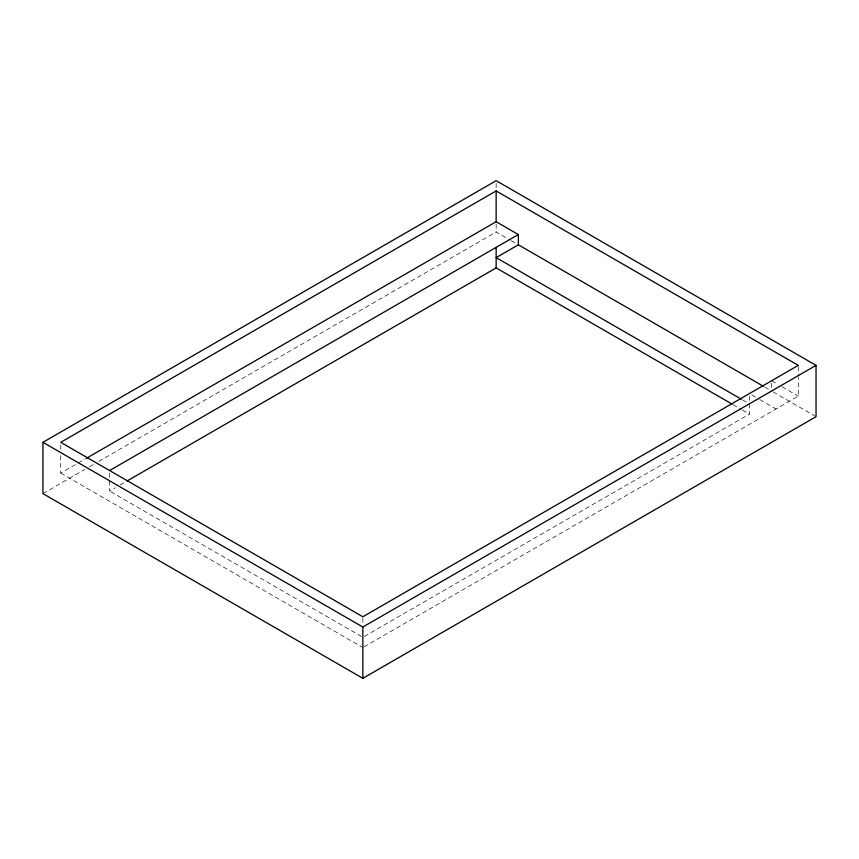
<?xml version="1.0" encoding="UTF-8"?>
<svg xmlns="http://www.w3.org/2000/svg" width="859" height="859" viewBox="0 0 859 859"><rect width="100%" height="100%" fill="white"/><g stroke="black" fill="none" stroke-linecap="round" stroke-linejoin="round"><path stroke-width="0.64" stroke-dasharray="4.29 3.22" d="M60.721 455.71L60.721 473.105L76.977 463.72M78.137 463.055L85.105 459.028M42.95 493.635L84.783 469.476M89.433 466.791L94.082 464.107M98.731 461.423L496.148 231.984L510.053 240.015M109.598 480.804L109.598 491.069L115.396 487.719M120.045 485.034L124.684 482.35M749.402 403.848L749.402 414.113L362.852 637.281L109.598 491.069M364.012 646.87L798.279 396.149L798.279 377.412M771.618 380.762L777.416 384.102M782.055 386.786L798.279 396.149M511.212 240.681L517.011 244.02M764.65 387.001L772.005 391.242M773.164 391.919L816.05 416.679M751.722 394.925L758.68 398.941M759.839 399.607L776.064 408.981M742.434 399.822L747.083 402.506M733.135 404.718L741.274 409.41M742.434 410.087L749.402 414.113M60.721 473.105L362.852 647.546M798.279 366.707L798.279 376.081M771.618 383.329L771.618 388.461M749.402 396.149L749.402 401.282M496.148 183.311L496.148 189.882M496.148 224.092L496.148 231.984M362.852 618.04L362.852 624.794M109.598 473.105L109.598 479.526M60.721 445.005L60.721 450.352"/><path stroke-width="1.29" d="M42.95 442.321L496.148 180.68L816.05 365.365L816.05 416.679L362.852 678.32L42.95 493.635L42.95 442.321L362.852 627.016L816.05 365.365M496.148 190.934L60.721 442.321L362.852 616.762L798.279 365.365L496.148 190.934L496.148 221.719L86.265 458.362M109.598 470.539L518.364 234.55L518.364 244.804L763.49 386.325M518.364 244.804L496.148 257.636L741.274 399.156M127.014 481.008L496.148 267.89L731.975 404.052M496.148 221.719L518.364 234.55M496.148 247.371L496.148 267.89M362.852 627.016L362.852 678.32"/></g></svg>
